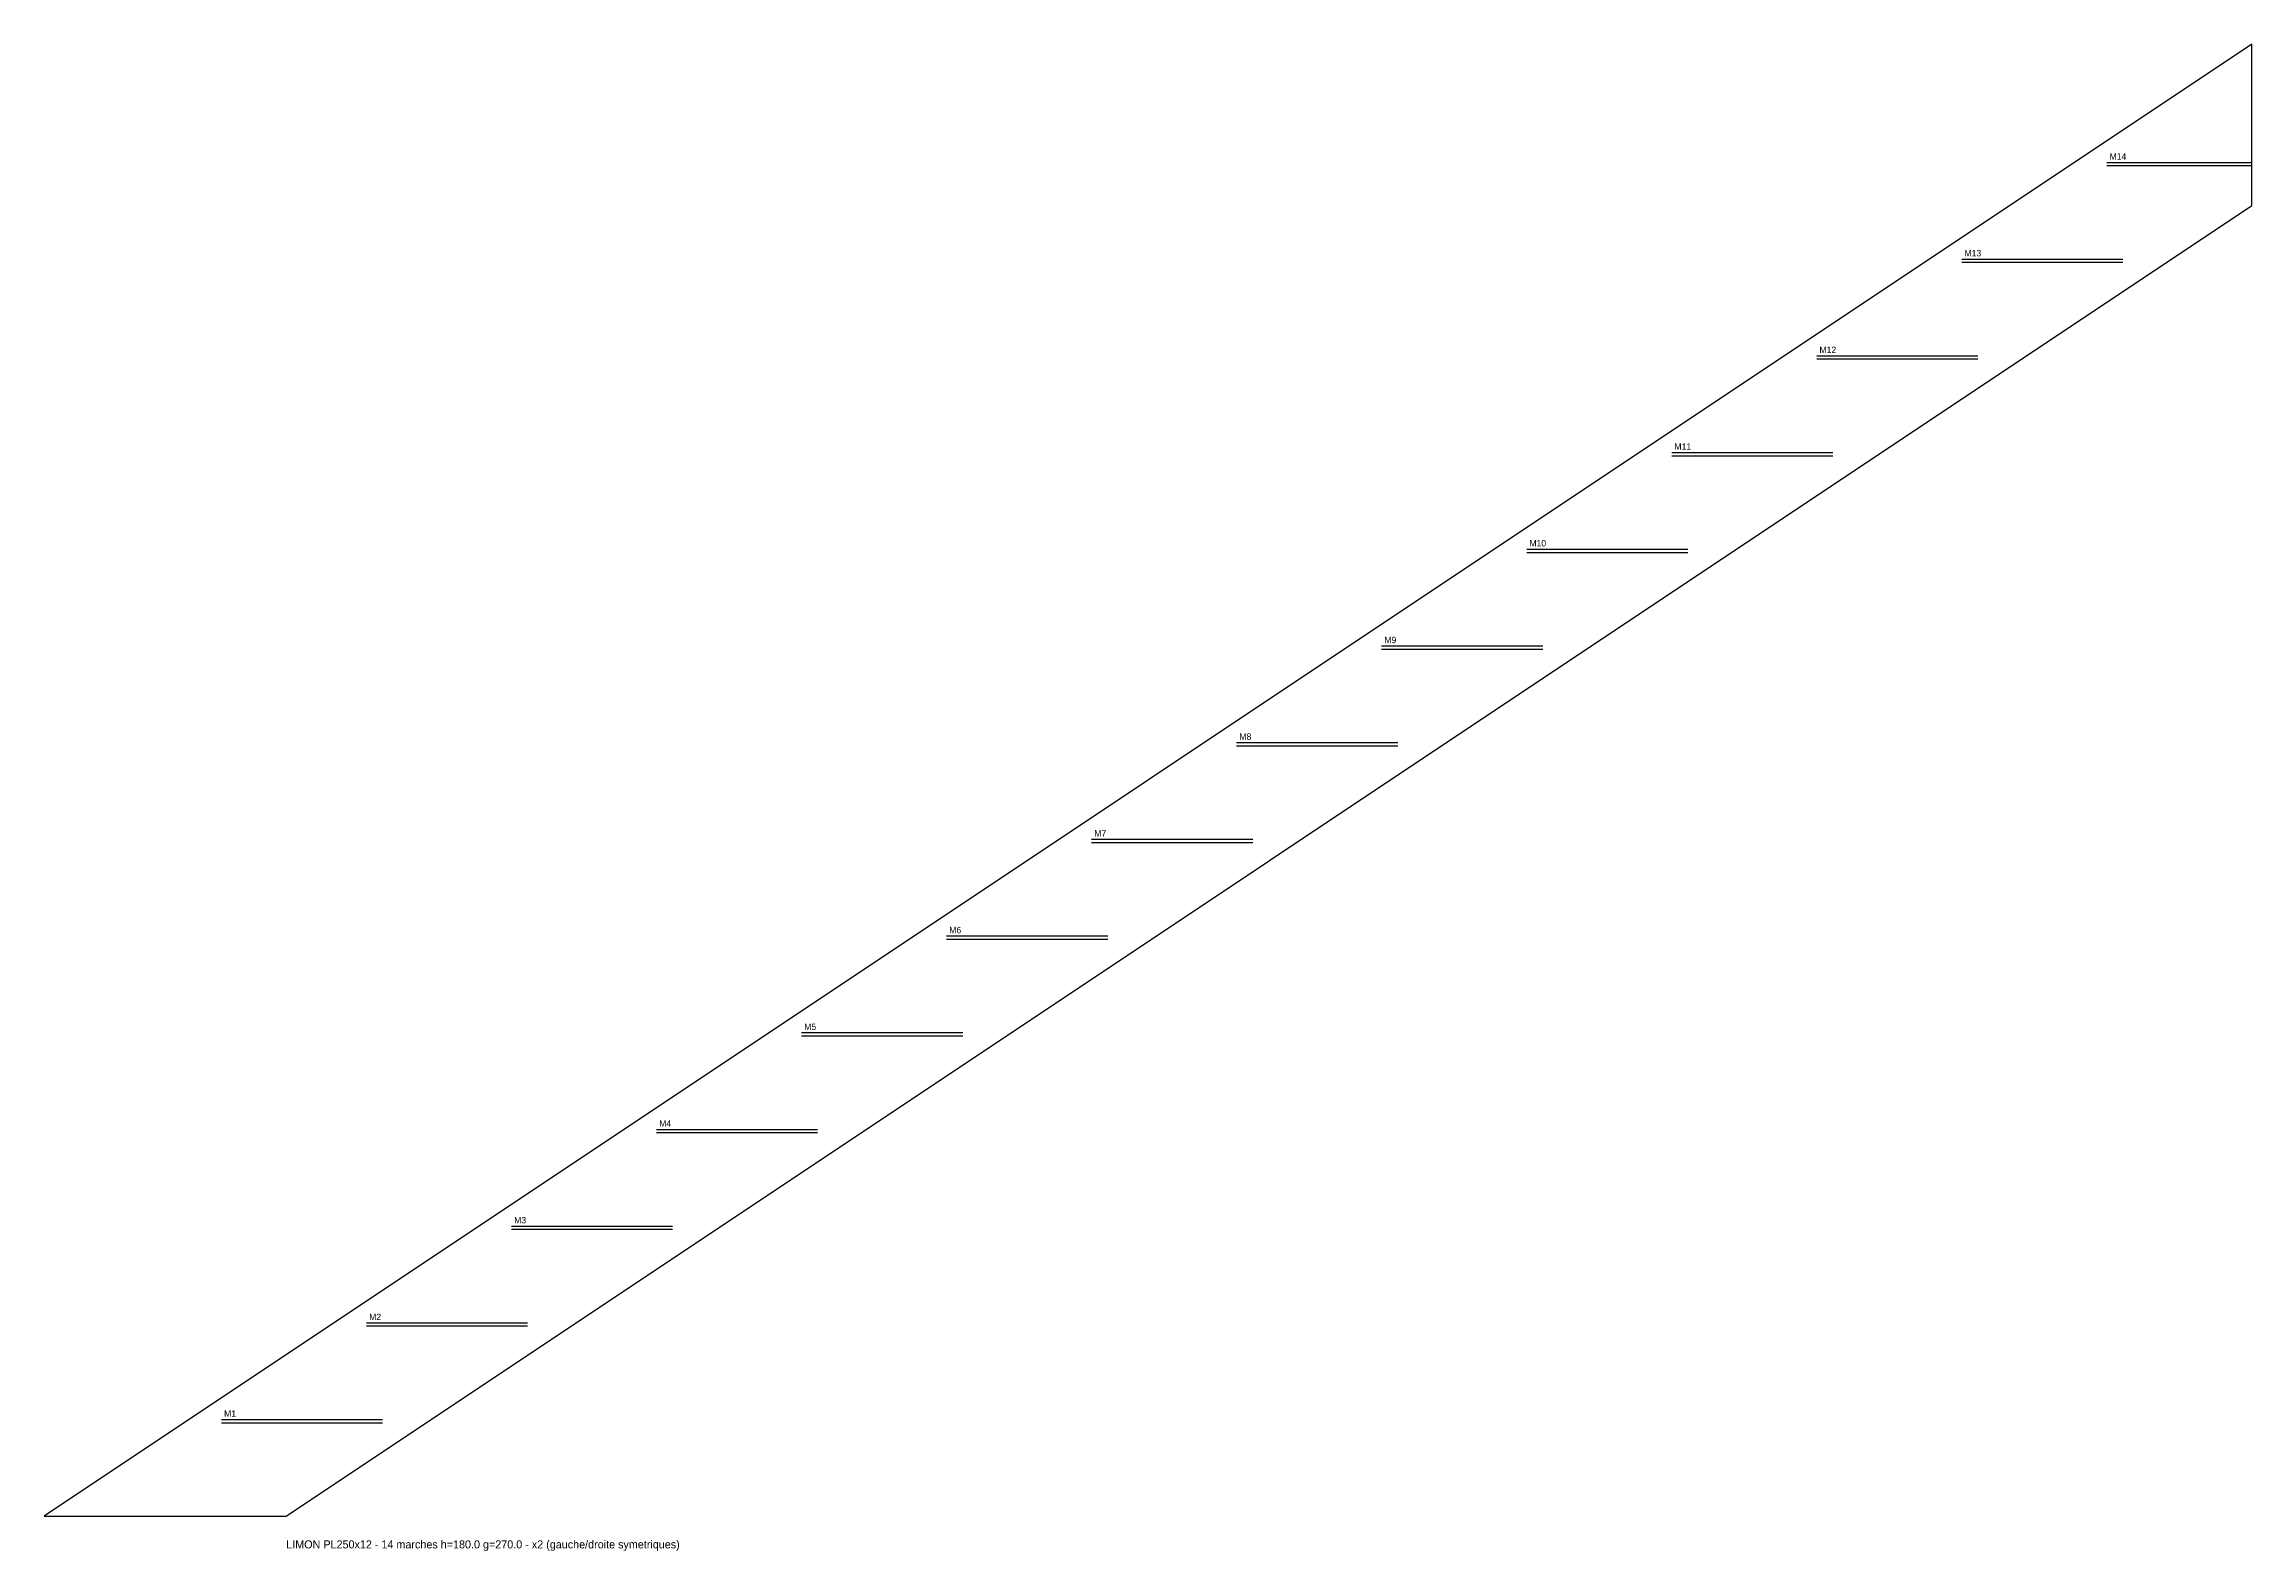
# Model space of a CAD drawing. Header units: millimetres. Extents: x -360 to 3750, y -65 to 2740.
import ezdxf

# ---------------------------------------------------------------- set-up
doc = ezdxf.new("R2010")
doc.units = ezdxf.units.MM

msp = doc.modelspace()

# ---------------------------------------------------------------- linework, layer by layer
at = {"layer": 'DECOUPE'}
for p, q in [((3750, 2740), (-360, 0)), ((3750, 2439.5374), (3750, 2740)), ((90.6939, 0), (3750, 2439.5374)), ((-360, 0), (90.6939, 0))]:
    msp.add_line(p, q, dxfattribs=at)
at = {"layer": 'TRACAGE'}
for p, q in [((3480, 2520), (3750, 2520)), ((3480, 2514), (3750, 2514)), ((3210, 2340), (3510, 2340)), ((3210, 2334), (3510, 2334)), ((2940, 2160), (3240, 2160)), ((2940, 2154), (3240, 2154)), ((2670, 1980), (2970, 1980)), ((2670, 1974), (2970, 1974)), ((2400, 1800), (2700, 1800)), ((2400, 1794), (2700, 1794)), ((2130, 1620), (2430, 1620)), ((2130, 1614), (2430, 1614)), ((1860, 1440), (2160, 1440)), ((1860, 1434), (2160, 1434)), ((1590, 1260), (1890, 1260)), ((1590, 1254), (1890, 1254)), ((1320, 1080), (1620, 1080)), ((1320, 1074), (1620, 1074)), ((1050, 900), (1350, 900)), ((1050, 894), (1350, 894)), ((780, 720), (1080, 720)), ((780, 714), (1080, 714)), ((510, 540), (810, 540)), ((510, 534), (810, 534)), ((240, 360), (540, 360)), ((240, 354), (540, 354)), ((-30, 180), (270, 180)), ((-30, 174), (270, 174))]:
    msp.add_line(p, q, dxfattribs=at)

# ---------------------------------------------------------------- texts
at = {"layer": 'TEXTE'}
for s, height, p in [('M14', 12, (3485, 2525)), ('M13', 12, (3215, 2345)), ('M12', 12, (2945, 2165)), ('M11', 12, (2675, 1985)), ('M10', 12, (2405, 1805)), ('M9', 12, (2135, 1625)), ('M8', 12, (1865, 1445)), ('M7', 12, (1595, 1265)), ('M6', 12, (1325, 1085)), ('M5', 12, (1055, 905)), ('M4', 12, (785, 725)), ('M3', 12, (515, 545)), ('M2', 12, (245, 365)), ('M1', 12, (-25, 185)), ('LIMON PL250x12 - 14 marches h=180.0 g=270.0 - x2 (gauche/droite symetriques)', 15, (90.6939, -60))]:
    msp.add_text(s, height=height, dxfattribs=at).set_placement(p)

doc.saveas('drawing.dxf')
